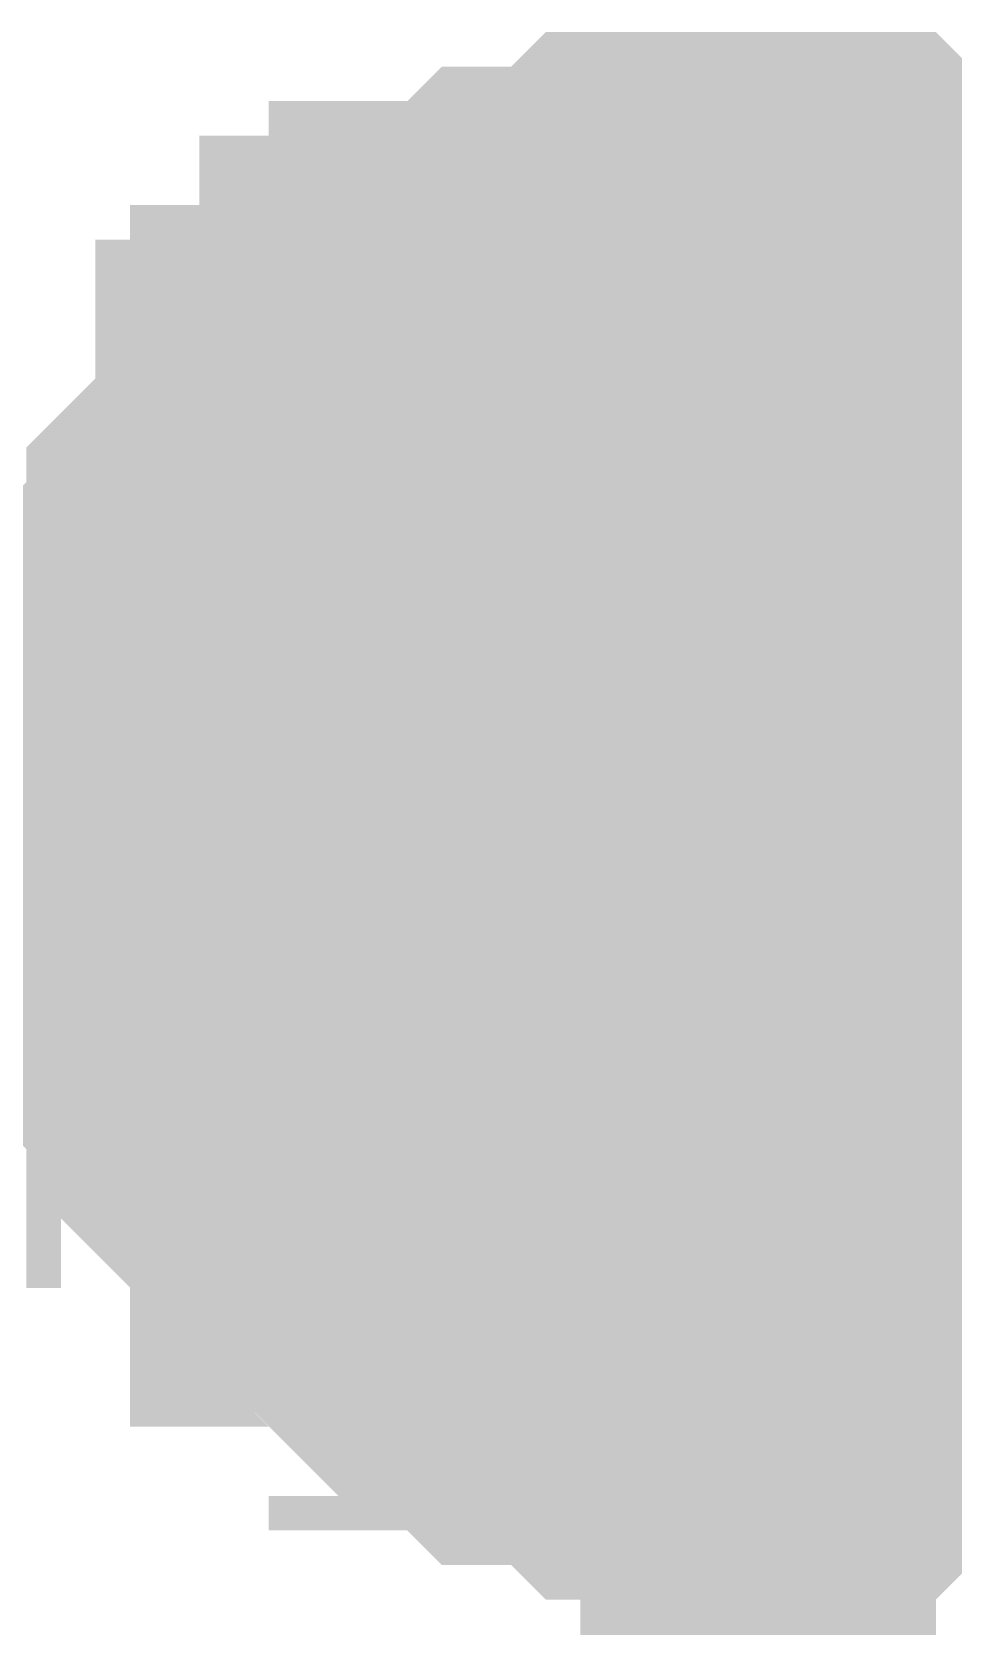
# Model space of a CAD drawing. Header units: inches. Extents: x 0 to 31.5, y 0 to 22.3.
# Drawn here: x 3.1797 to 3.2102, y 3.2723 to 3.3252 of the extents above; entities that cross this region are included whole.
import ezdxf

# ---------------------------------------------------------------- set-up
doc = ezdxf.new("R2010")
doc.units = ezdxf.units.IN
doc.header["$MEASUREMENT"] = 0
doc.layers.add('Sheet', color=255, linetype='Continuous')

msp = doc.modelspace()

# ---------------------------------------------------------------- linework, layer by layer
at = {"layer": 'Sheet'}
for points in [[(3.183071, 3.299748, 0.0118, 0.0118, 0), (3.183071, 3.300896, 0.0118, 0.0118, 0), (3.183071, 3.302045, 0.0118, 0.0118, 0), (3.183071, 3.302045, 0.0118, 0.0118, 0), (3.183071, 3.303193, 0.0118, 0.0118, 0), (3.184219, 3.304342, 0.0118, 0.0118, 0), (3.184219, 3.30549, 0.0118, 0.0118, 0), (3.184219, 3.306639, 0.0118, 0.0118, 0), (3.184219, 3.306639, 0.0118, 0.0118, 0), (3.185367, 3.307787, 0.0118, 0.0118, 0), (3.185367, 3.308936, 0.0118, 0.0118, 0), (3.186516, 3.310084, 0.0118, 0.0118, 0), (3.186516, 3.310084, 0.0118, 0.0118, 0), (3.187664, 3.311233, 0.0118, 0.0118, 0), (3.187664, 3.312382, 0.0118, 0.0118, 0), (3.188812, 3.312382, 0.0118, 0.0118, 0), (3.188812, 3.31353, 0.0118, 0.0118, 0), (3.189961, 3.31353, 0.0118, 0.0118, 0), (3.191109, 3.314679, 0.0118, 0.0118, 0), (3.191109, 3.315827, 0.0118, 0.0118, 0), (3.192257, 3.315827, 0.0118, 0.0118, 0), (3.193406, 3.315827, 0.0118, 0.0118, 0), (3.193406, 3.316976, 0.0118, 0.0118, 0), (3.194554, 3.316976, 0.0118, 0.0118, 0), (3.195702, 3.318124, 0.0118, 0.0118, 0), (3.19685, 3.318124, 0.0118, 0.0118, 0), (3.197999, 3.318124, 0.0118, 0.0118, 0), (3.197999, 3.318124, 0.0118, 0.0118, 0), (3.199147, 3.319273, 0.0118, 0.0118, 0), (3.200295, 3.319273, 0.0118, 0.0118, 0), (3.201444, 3.319273, 0.0118, 0.0118, 0), (3.202592, 3.319273, 0.0118, 0.0118, 0), (3.20374, 3.319273, 0.0118, 0.0118, 0)], [(3.183071, 3.299748, 0.0118, 0.0118, 0), (3.183071, 3.300896, 0.0118, 0.0118, 0), (3.183071, 3.302045, 0.0118, 0.0118, 0), (3.183071, 3.302045, 0.0118, 0.0118, 0), (3.183071, 3.303193, 0.0118, 0.0118, 0), (3.184219, 3.304342, 0.0118, 0.0118, 0), (3.184219, 3.30549, 0.0118, 0.0118, 0), (3.184219, 3.306639, 0.0118, 0.0118, 0), (3.184219, 3.306639, 0.0118, 0.0118, 0), (3.185367, 3.307787, 0.0118, 0.0118, 0), (3.185367, 3.308936, 0.0118, 0.0118, 0), (3.186516, 3.310084, 0.0118, 0.0118, 0), (3.186516, 3.310084, 0.0118, 0.0118, 0), (3.187664, 3.311233, 0.0118, 0.0118, 0), (3.187664, 3.312382, 0.0118, 0.0118, 0), (3.188812, 3.312382, 0.0118, 0.0118, 0), (3.188812, 3.31353, 0.0118, 0.0118, 0), (3.189961, 3.31353, 0.0118, 0.0118, 0), (3.191109, 3.314679, 0.0118, 0.0118, 0), (3.191109, 3.315827, 0.0118, 0.0118, 0), (3.192257, 3.315827, 0.0118, 0.0118, 0), (3.193406, 3.315827, 0.0118, 0.0118, 0), (3.193406, 3.316976, 0.0118, 0.0118, 0), (3.194554, 3.316976, 0.0118, 0.0118, 0), (3.195702, 3.318124, 0.0118, 0.0118, 0), (3.19685, 3.318124, 0.0118, 0.0118, 0), (3.197999, 3.318124, 0.0118, 0.0118, 0), (3.197999, 3.318124, 0.0118, 0.0118, 0), (3.199147, 3.319273, 0.0118, 0.0118, 0), (3.200295, 3.319273, 0.0118, 0.0118, 0), (3.201444, 3.319273, 0.0118, 0.0118, 0), (3.202592, 3.319273, 0.0118, 0.0118, 0), (3.20374, 3.319273, 0.0118, 0.0118, 0)], [(3.183071, 3.299748, 0.0118, 0.0118, 0), (3.183071, 3.300896, 0.0118, 0.0118, 0), (3.183071, 3.302045, 0.0118, 0.0118, 0), (3.183071, 3.302045, 0.0118, 0.0118, 0), (3.183071, 3.303193, 0.0118, 0.0118, 0), (3.184219, 3.304342, 0.0118, 0.0118, 0), (3.184219, 3.30549, 0.0118, 0.0118, 0), (3.184219, 3.306639, 0.0118, 0.0118, 0), (3.184219, 3.306639, 0.0118, 0.0118, 0), (3.185367, 3.307787, 0.0118, 0.0118, 0), (3.185367, 3.308936, 0.0118, 0.0118, 0), (3.186516, 3.310084, 0.0118, 0.0118, 0), (3.186516, 3.310084, 0.0118, 0.0118, 0), (3.187664, 3.311233, 0.0118, 0.0118, 0), (3.187664, 3.312382, 0.0118, 0.0118, 0), (3.188812, 3.312382, 0.0118, 0.0118, 0), (3.188812, 3.31353, 0.0118, 0.0118, 0), (3.189961, 3.31353, 0.0118, 0.0118, 0), (3.191109, 3.314679, 0.0118, 0.0118, 0), (3.191109, 3.315827, 0.0118, 0.0118, 0), (3.192257, 3.315827, 0.0118, 0.0118, 0), (3.193406, 3.315827, 0.0118, 0.0118, 0), (3.193406, 3.316976, 0.0118, 0.0118, 0), (3.194554, 3.316976, 0.0118, 0.0118, 0), (3.195702, 3.318124, 0.0118, 0.0118, 0), (3.19685, 3.318124, 0.0118, 0.0118, 0), (3.197999, 3.318124, 0.0118, 0.0118, 0), (3.197999, 3.318124, 0.0118, 0.0118, 0), (3.199147, 3.319273, 0.0118, 0.0118, 0), (3.200295, 3.319273, 0.0118, 0.0118, 0), (3.201444, 3.319273, 0.0118, 0.0118, 0), (3.202592, 3.319273, 0.0118, 0.0118, 0), (3.20374, 3.319273, 0.0118, 0.0118, 0)], [(3.183071, 3.299748, 0.0118, 0.0118, 0), (3.183071, 3.300896, 0.0118, 0.0118, 0), (3.183071, 3.302045, 0.0118, 0.0118, 0), (3.183071, 3.302045, 0.0118, 0.0118, 0), (3.183071, 3.303193, 0.0118, 0.0118, 0), (3.184219, 3.304342, 0.0118, 0.0118, 0), (3.184219, 3.30549, 0.0118, 0.0118, 0), (3.184219, 3.306639, 0.0118, 0.0118, 0), (3.184219, 3.306639, 0.0118, 0.0118, 0), (3.185367, 3.307787, 0.0118, 0.0118, 0), (3.185367, 3.308936, 0.0118, 0.0118, 0), (3.186516, 3.310084, 0.0118, 0.0118, 0), (3.186516, 3.310084, 0.0118, 0.0118, 0), (3.187664, 3.311233, 0.0118, 0.0118, 0), (3.187664, 3.312382, 0.0118, 0.0118, 0), (3.188812, 3.312382, 0.0118, 0.0118, 0), (3.188812, 3.31353, 0.0118, 0.0118, 0), (3.189961, 3.31353, 0.0118, 0.0118, 0), (3.191109, 3.314679, 0.0118, 0.0118, 0), (3.191109, 3.315827, 0.0118, 0.0118, 0), (3.192257, 3.315827, 0.0118, 0.0118, 0), (3.193406, 3.315827, 0.0118, 0.0118, 0), (3.193406, 3.316976, 0.0118, 0.0118, 0), (3.194554, 3.316976, 0.0118, 0.0118, 0), (3.195702, 3.318124, 0.0118, 0.0118, 0), (3.19685, 3.318124, 0.0118, 0.0118, 0), (3.197999, 3.318124, 0.0118, 0.0118, 0), (3.197999, 3.318124, 0.0118, 0.0118, 0), (3.199147, 3.319273, 0.0118, 0.0118, 0), (3.200295, 3.319273, 0.0118, 0.0118, 0), (3.201444, 3.319273, 0.0118, 0.0118, 0), (3.202592, 3.319273, 0.0118, 0.0118, 0), (3.20374, 3.319273, 0.0118, 0.0118, 0)], [(3.20374, 3.319273, 0.0118, 0.0118, 0), (3.20374, 3.319273, 0.0118, 0.0118, 0)], [(3.20374, 3.319273, 0.0118, 0.0118, 0), (3.204888, 3.319273, 0.0118, 0.0118, 0), (3.206037, 3.319273, 0.0118, 0.0118, 0), (3.206037, 3.319273, 0.0118, 0.0118, 0), (3.207185, 3.319273, 0.0118, 0.0118, 0), (3.208333, 3.318124, 0.0118, 0.0118, 0), (3.209482, 3.318124, 0.0118, 0.0118, 0), (3.21063, 3.318124, 0.0118, 0.0118, 0), (3.21063, 3.318124, 0.0118, 0.0118, 0), (3.211778, 3.316976, 0.0118, 0.0118, 0), (3.212927, 3.316976, 0.0118, 0.0118, 0), (3.214075, 3.315827, 0.0118, 0.0118, 0), (3.214075, 3.315827, 0.0118, 0.0118, 0), (3.215223, 3.315827, 0.0118, 0.0118, 0), (3.216371, 3.314679, 0.0118, 0.0118, 0)], [(3.20374, 3.319273, 0.0118, 0.0118, 0), (3.20374, 3.319273, 0.0118, 0.0118, 0)], [(3.20374, 3.319273, 0.0118, 0.0118, 0), (3.204888, 3.319273, 0.0118, 0.0118, 0), (3.206037, 3.319273, 0.0118, 0.0118, 0), (3.206037, 3.319273, 0.0118, 0.0118, 0), (3.207185, 3.319273, 0.0118, 0.0118, 0), (3.208333, 3.318124, 0.0118, 0.0118, 0), (3.209482, 3.318124, 0.0118, 0.0118, 0), (3.21063, 3.318124, 0.0118, 0.0118, 0), (3.21063, 3.318124, 0.0118, 0.0118, 0), (3.211778, 3.316976, 0.0118, 0.0118, 0), (3.212927, 3.316976, 0.0118, 0.0118, 0), (3.214075, 3.315827, 0.0118, 0.0118, 0), (3.214075, 3.315827, 0.0118, 0.0118, 0), (3.215223, 3.315827, 0.0118, 0.0118, 0), (3.216371, 3.314679, 0.0118, 0.0118, 0)], [(3.20374, 3.319273, 0.0118, 0.0118, 0), (3.20374, 3.319273, 0.0118, 0.0118, 0)], [(3.20374, 3.319273, 0.0118, 0.0118, 0), (3.204888, 3.319273, 0.0118, 0.0118, 0), (3.206037, 3.319273, 0.0118, 0.0118, 0), (3.206037, 3.319273, 0.0118, 0.0118, 0), (3.207185, 3.319273, 0.0118, 0.0118, 0), (3.208333, 3.318124, 0.0118, 0.0118, 0), (3.209482, 3.318124, 0.0118, 0.0118, 0), (3.21063, 3.318124, 0.0118, 0.0118, 0), (3.21063, 3.318124, 0.0118, 0.0118, 0), (3.211778, 3.316976, 0.0118, 0.0118, 0), (3.212927, 3.316976, 0.0118, 0.0118, 0), (3.214075, 3.315827, 0.0118, 0.0118, 0), (3.214075, 3.315827, 0.0118, 0.0118, 0), (3.215223, 3.315827, 0.0118, 0.0118, 0), (3.216371, 3.314679, 0.0118, 0.0118, 0)], [(3.20374, 3.319273, 0.0118, 0.0118, 0), (3.20374, 3.319273, 0.0118, 0.0118, 0)], [(3.20374, 3.319273, 0.0118, 0.0118, 0), (3.204888, 3.319273, 0.0118, 0.0118, 0), (3.206037, 3.319273, 0.0118, 0.0118, 0), (3.206037, 3.319273, 0.0118, 0.0118, 0), (3.207185, 3.319273, 0.0118, 0.0118, 0), (3.208333, 3.318124, 0.0118, 0.0118, 0), (3.209482, 3.318124, 0.0118, 0.0118, 0), (3.21063, 3.318124, 0.0118, 0.0118, 0), (3.21063, 3.318124, 0.0118, 0.0118, 0), (3.211778, 3.316976, 0.0118, 0.0118, 0), (3.212927, 3.316976, 0.0118, 0.0118, 0), (3.214075, 3.315827, 0.0118, 0.0118, 0), (3.214075, 3.315827, 0.0118, 0.0118, 0), (3.215223, 3.315827, 0.0118, 0.0118, 0), (3.216371, 3.314679, 0.0118, 0.0118, 0)], [(3.183071, 3.299748, 0.0039, 0.0039, 0), (3.183071, 3.300896, 0.0039, 0.0039, 0), (3.183071, 3.302045, 0.0039, 0.0039, 0), (3.183071, 3.302045, 0.0039, 0.0039, 0), (3.183071, 3.303193, 0.0039, 0.0039, 0), (3.184219, 3.304342, 0.0039, 0.0039, 0), (3.184219, 3.30549, 0.0039, 0.0039, 0), (3.184219, 3.306639, 0.0039, 0.0039, 0), (3.184219, 3.306639, 0.0039, 0.0039, 0), (3.185367, 3.307787, 0.0039, 0.0039, 0), (3.185367, 3.308936, 0.0039, 0.0039, 0), (3.186516, 3.310084, 0.0039, 0.0039, 0), (3.186516, 3.310084, 0.0039, 0.0039, 0), (3.187664, 3.311233, 0.0039, 0.0039, 0), (3.187664, 3.312382, 0.0039, 0.0039, 0), (3.188812, 3.312382, 0.0039, 0.0039, 0), (3.188812, 3.31353, 0.0039, 0.0039, 0), (3.189961, 3.31353, 0.0039, 0.0039, 0), (3.191109, 3.314679, 0.0039, 0.0039, 0), (3.191109, 3.315827, 0.0039, 0.0039, 0), (3.192257, 3.315827, 0.0039, 0.0039, 0), (3.193406, 3.315827, 0.0039, 0.0039, 0), (3.193406, 3.316976, 0.0039, 0.0039, 0), (3.194554, 3.316976, 0.0039, 0.0039, 0), (3.195702, 3.318124, 0.0039, 0.0039, 0), (3.19685, 3.318124, 0.0039, 0.0039, 0), (3.197999, 3.318124, 0.0039, 0.0039, 0), (3.197999, 3.318124, 0.0039, 0.0039, 0), (3.199147, 3.319273, 0.0039, 0.0039, 0), (3.200295, 3.319273, 0.0039, 0.0039, 0), (3.201444, 3.319273, 0.0039, 0.0039, 0), (3.202592, 3.319273, 0.0039, 0.0039, 0), (3.20374, 3.319273, 0.0039, 0.0039, 0)], [(3.183071, 3.299748, 0.0039, 0.0039, 0), (3.183071, 3.300896, 0.0039, 0.0039, 0), (3.183071, 3.302045, 0.0039, 0.0039, 0), (3.183071, 3.302045, 0.0039, 0.0039, 0), (3.183071, 3.303193, 0.0039, 0.0039, 0), (3.184219, 3.304342, 0.0039, 0.0039, 0), (3.184219, 3.30549, 0.0039, 0.0039, 0), (3.184219, 3.306639, 0.0039, 0.0039, 0), (3.184219, 3.306639, 0.0039, 0.0039, 0), (3.185367, 3.307787, 0.0039, 0.0039, 0), (3.185367, 3.308936, 0.0039, 0.0039, 0), (3.186516, 3.310084, 0.0039, 0.0039, 0), (3.186516, 3.310084, 0.0039, 0.0039, 0), (3.187664, 3.311233, 0.0039, 0.0039, 0), (3.187664, 3.312382, 0.0039, 0.0039, 0), (3.188812, 3.312382, 0.0039, 0.0039, 0), (3.188812, 3.31353, 0.0039, 0.0039, 0), (3.189961, 3.31353, 0.0039, 0.0039, 0), (3.191109, 3.314679, 0.0039, 0.0039, 0), (3.191109, 3.315827, 0.0039, 0.0039, 0), (3.192257, 3.315827, 0.0039, 0.0039, 0), (3.193406, 3.315827, 0.0039, 0.0039, 0), (3.193406, 3.316976, 0.0039, 0.0039, 0), (3.194554, 3.316976, 0.0039, 0.0039, 0), (3.195702, 3.318124, 0.0039, 0.0039, 0), (3.19685, 3.318124, 0.0039, 0.0039, 0), (3.197999, 3.318124, 0.0039, 0.0039, 0), (3.197999, 3.318124, 0.0039, 0.0039, 0), (3.199147, 3.319273, 0.0039, 0.0039, 0), (3.200295, 3.319273, 0.0039, 0.0039, 0), (3.201444, 3.319273, 0.0039, 0.0039, 0), (3.202592, 3.319273, 0.0039, 0.0039, 0), (3.20374, 3.319273, 0.0039, 0.0039, 0)], [(3.183071, 3.299748, 0.0039, 0.0039, 0), (3.183071, 3.300896, 0.0039, 0.0039, 0), (3.183071, 3.302045, 0.0039, 0.0039, 0), (3.183071, 3.302045, 0.0039, 0.0039, 0), (3.183071, 3.303193, 0.0039, 0.0039, 0), (3.184219, 3.304342, 0.0039, 0.0039, 0), (3.184219, 3.30549, 0.0039, 0.0039, 0), (3.184219, 3.306639, 0.0039, 0.0039, 0), (3.184219, 3.306639, 0.0039, 0.0039, 0), (3.185367, 3.307787, 0.0039, 0.0039, 0), (3.185367, 3.308936, 0.0039, 0.0039, 0), (3.186516, 3.310084, 0.0039, 0.0039, 0), (3.186516, 3.310084, 0.0039, 0.0039, 0), (3.187664, 3.311233, 0.0039, 0.0039, 0), (3.187664, 3.312382, 0.0039, 0.0039, 0), (3.188812, 3.312382, 0.0039, 0.0039, 0), (3.188812, 3.31353, 0.0039, 0.0039, 0), (3.189961, 3.31353, 0.0039, 0.0039, 0), (3.191109, 3.314679, 0.0039, 0.0039, 0), (3.191109, 3.315827, 0.0039, 0.0039, 0), (3.192257, 3.315827, 0.0039, 0.0039, 0), (3.193406, 3.315827, 0.0039, 0.0039, 0), (3.193406, 3.316976, 0.0039, 0.0039, 0), (3.194554, 3.316976, 0.0039, 0.0039, 0), (3.195702, 3.318124, 0.0039, 0.0039, 0), (3.19685, 3.318124, 0.0039, 0.0039, 0), (3.197999, 3.318124, 0.0039, 0.0039, 0), (3.197999, 3.318124, 0.0039, 0.0039, 0), (3.199147, 3.319273, 0.0039, 0.0039, 0), (3.200295, 3.319273, 0.0039, 0.0039, 0), (3.201444, 3.319273, 0.0039, 0.0039, 0), (3.202592, 3.319273, 0.0039, 0.0039, 0), (3.20374, 3.319273, 0.0039, 0.0039, 0)], [(3.183071, 3.299748, 0.0039, 0.0039, 0), (3.183071, 3.300896, 0.0039, 0.0039, 0), (3.183071, 3.302045, 0.0039, 0.0039, 0), (3.183071, 3.302045, 0.0039, 0.0039, 0), (3.183071, 3.303193, 0.0039, 0.0039, 0), (3.184219, 3.304342, 0.0039, 0.0039, 0), (3.184219, 3.30549, 0.0039, 0.0039, 0), (3.184219, 3.306639, 0.0039, 0.0039, 0), (3.184219, 3.306639, 0.0039, 0.0039, 0), (3.185367, 3.307787, 0.0039, 0.0039, 0), (3.185367, 3.308936, 0.0039, 0.0039, 0), (3.186516, 3.310084, 0.0039, 0.0039, 0), (3.186516, 3.310084, 0.0039, 0.0039, 0), (3.187664, 3.311233, 0.0039, 0.0039, 0), (3.187664, 3.312382, 0.0039, 0.0039, 0), (3.188812, 3.312382, 0.0039, 0.0039, 0), (3.188812, 3.31353, 0.0039, 0.0039, 0), (3.189961, 3.31353, 0.0039, 0.0039, 0), (3.191109, 3.314679, 0.0039, 0.0039, 0), (3.191109, 3.315827, 0.0039, 0.0039, 0), (3.192257, 3.315827, 0.0039, 0.0039, 0), (3.193406, 3.315827, 0.0039, 0.0039, 0), (3.193406, 3.316976, 0.0039, 0.0039, 0), (3.194554, 3.316976, 0.0039, 0.0039, 0), (3.195702, 3.318124, 0.0039, 0.0039, 0), (3.19685, 3.318124, 0.0039, 0.0039, 0), (3.197999, 3.318124, 0.0039, 0.0039, 0), (3.197999, 3.318124, 0.0039, 0.0039, 0), (3.199147, 3.319273, 0.0039, 0.0039, 0), (3.200295, 3.319273, 0.0039, 0.0039, 0), (3.201444, 3.319273, 0.0039, 0.0039, 0), (3.202592, 3.319273, 0.0039, 0.0039, 0), (3.20374, 3.319273, 0.0039, 0.0039, 0)], [(3.20374, 3.319273, 0.0039, 0.0039, 0), (3.20374, 3.319273, 0.0039, 0.0039, 0)], [(3.20374, 3.319273, 0.0039, 0.0039, 0), (3.204888, 3.319273, 0.0039, 0.0039, 0), (3.206037, 3.319273, 0.0039, 0.0039, 0), (3.206037, 3.319273, 0.0039, 0.0039, 0), (3.207185, 3.319273, 0.0039, 0.0039, 0), (3.208333, 3.318124, 0.0039, 0.0039, 0), (3.209482, 3.318124, 0.0039, 0.0039, 0), (3.21063, 3.318124, 0.0039, 0.0039, 0), (3.21063, 3.318124, 0.0039, 0.0039, 0), (3.211778, 3.316976, 0.0039, 0.0039, 0), (3.212927, 3.316976, 0.0039, 0.0039, 0)], [(3.20374, 3.319273, 0.0039, 0.0039, 0), (3.20374, 3.319273, 0.0039, 0.0039, 0)], [(3.20374, 3.319273, 0.0039, 0.0039, 0), (3.204888, 3.319273, 0.0039, 0.0039, 0), (3.206037, 3.319273, 0.0039, 0.0039, 0), (3.206037, 3.319273, 0.0039, 0.0039, 0), (3.207185, 3.319273, 0.0039, 0.0039, 0), (3.208333, 3.318124, 0.0039, 0.0039, 0), (3.209482, 3.318124, 0.0039, 0.0039, 0), (3.21063, 3.318124, 0.0039, 0.0039, 0), (3.21063, 3.318124, 0.0039, 0.0039, 0), (3.211778, 3.316976, 0.0039, 0.0039, 0), (3.212927, 3.316976, 0.0039, 0.0039, 0)], [(3.20374, 3.319273, 0.0039, 0.0039, 0), (3.20374, 3.319273, 0.0039, 0.0039, 0)], [(3.20374, 3.319273, 0.0039, 0.0039, 0), (3.204888, 3.319273, 0.0039, 0.0039, 0), (3.206037, 3.319273, 0.0039, 0.0039, 0), (3.206037, 3.319273, 0.0039, 0.0039, 0), (3.207185, 3.319273, 0.0039, 0.0039, 0), (3.208333, 3.318124, 0.0039, 0.0039, 0), (3.209482, 3.318124, 0.0039, 0.0039, 0), (3.21063, 3.318124, 0.0039, 0.0039, 0), (3.21063, 3.318124, 0.0039, 0.0039, 0), (3.211778, 3.316976, 0.0039, 0.0039, 0), (3.212927, 3.316976, 0.0039, 0.0039, 0)], [(3.20374, 3.319273, 0.0039, 0.0039, 0), (3.20374, 3.319273, 0.0039, 0.0039, 0)], [(3.20374, 3.319273, 0.0039, 0.0039, 0), (3.204888, 3.319273, 0.0039, 0.0039, 0), (3.206037, 3.319273, 0.0039, 0.0039, 0), (3.206037, 3.319273, 0.0039, 0.0039, 0), (3.207185, 3.319273, 0.0039, 0.0039, 0), (3.208333, 3.318124, 0.0039, 0.0039, 0), (3.209482, 3.318124, 0.0039, 0.0039, 0), (3.21063, 3.318124, 0.0039, 0.0039, 0), (3.21063, 3.318124, 0.0039, 0.0039, 0), (3.211778, 3.316976, 0.0039, 0.0039, 0), (3.212927, 3.316976, 0.0039, 0.0039, 0)], [(2.902887, 2.898908, 0.0118, 0.0118, 0), (2.902887, 2.798985, 0.0118, 0.0118, 0), (3.20374, 2.798985, 0.0118, 0.0118, 0), (3.20374, 3.299748, 0.0118, 0.0118, 0)], [(2.902887, 3.299748, 0.0118, 0.0118, 0), (3.20374, 3.299748, 0.0118, 0.0118, 0), (3.503445, 3.299748, 0.0118, 0.0118, 0)], [(3.20374, 3.279074, 0.0118, 0.0118, 0), (3.202592, 3.279074, 0.0118, 0.0118, 0), (3.201444, 3.279074, 0.0118, 0.0118, 0), (3.200295, 3.279074, 0.0118, 0.0118, 0), (3.199147, 3.279074, 0.0118, 0.0118, 0), (3.197999, 3.280222, 0.0118, 0.0118, 0), (3.197999, 3.280222, 0.0118, 0.0118, 0), (3.19685, 3.280222, 0.0118, 0.0118, 0), (3.195702, 3.280222, 0.0118, 0.0118, 0), (3.194554, 3.281371, 0.0118, 0.0118, 0), (3.193406, 3.281371, 0.0118, 0.0118, 0), (3.193406, 3.28252, 0.0118, 0.0118, 0), (3.192257, 3.28252, 0.0118, 0.0118, 0), (3.191109, 3.283668, 0.0118, 0.0118, 0), (3.191109, 3.283668, 0.0118, 0.0118, 0), (3.189961, 3.284817, 0.0118, 0.0118, 0), (3.188812, 3.284817, 0.0118, 0.0118, 0), (3.188812, 3.285965, 0.0118, 0.0118, 0), (3.187664, 3.287114, 0.0118, 0.0118, 0), (3.187664, 3.287114, 0.0118, 0.0118, 0), (3.186516, 3.288262, 0.0118, 0.0118, 0), (3.186516, 3.289411, 0.0118, 0.0118, 0), (3.185367, 3.289411, 0.0118, 0.0118, 0), (3.185367, 3.290559, 0.0118, 0.0118, 0), (3.184219, 3.291708, 0.0118, 0.0118, 0), (3.184219, 3.292856, 0.0118, 0.0118, 0), (3.184219, 3.294005, 0.0118, 0.0118, 0), (3.184219, 3.294005, 0.0118, 0.0118, 0), (3.183071, 3.295153, 0.0118, 0.0118, 0), (3.183071, 3.296302, 0.0118, 0.0118, 0), (3.183071, 3.297451, 0.0118, 0.0118, 0), (3.183071, 3.298599, 0.0118, 0.0118, 0), (3.183071, 3.299748, 0.0118, 0.0118, 0)], [(3.183071, 3.299748, 0.0118, 0.0118, 0), (3.183071, 3.299748, 0.0118, 0.0118, 0)], [(3.20374, 3.279074, 0.0118, 0.0118, 0), (3.202592, 3.279074, 0.0118, 0.0118, 0), (3.201444, 3.279074, 0.0118, 0.0118, 0), (3.200295, 3.279074, 0.0118, 0.0118, 0), (3.199147, 3.279074, 0.0118, 0.0118, 0), (3.197999, 3.280222, 0.0118, 0.0118, 0), (3.197999, 3.280222, 0.0118, 0.0118, 0), (3.19685, 3.280222, 0.0118, 0.0118, 0), (3.195702, 3.280222, 0.0118, 0.0118, 0), (3.194554, 3.281371, 0.0118, 0.0118, 0), (3.193406, 3.281371, 0.0118, 0.0118, 0), (3.193406, 3.28252, 0.0118, 0.0118, 0), (3.192257, 3.28252, 0.0118, 0.0118, 0), (3.191109, 3.283668, 0.0118, 0.0118, 0), (3.191109, 3.283668, 0.0118, 0.0118, 0), (3.189961, 3.284817, 0.0118, 0.0118, 0), (3.188812, 3.284817, 0.0118, 0.0118, 0), (3.188812, 3.285965, 0.0118, 0.0118, 0), (3.187664, 3.287114, 0.0118, 0.0118, 0), (3.187664, 3.287114, 0.0118, 0.0118, 0), (3.186516, 3.288262, 0.0118, 0.0118, 0), (3.186516, 3.289411, 0.0118, 0.0118, 0), (3.185367, 3.289411, 0.0118, 0.0118, 0), (3.185367, 3.290559, 0.0118, 0.0118, 0), (3.184219, 3.291708, 0.0118, 0.0118, 0), (3.184219, 3.292856, 0.0118, 0.0118, 0), (3.184219, 3.294005, 0.0118, 0.0118, 0), (3.184219, 3.294005, 0.0118, 0.0118, 0), (3.183071, 3.295153, 0.0118, 0.0118, 0), (3.183071, 3.296302, 0.0118, 0.0118, 0), (3.183071, 3.297451, 0.0118, 0.0118, 0), (3.183071, 3.298599, 0.0118, 0.0118, 0), (3.183071, 3.299748, 0.0118, 0.0118, 0)], [(3.183071, 3.299748, 0.0118, 0.0118, 0), (3.183071, 3.299748, 0.0118, 0.0118, 0)], [(3.20374, 3.279074, 0.0118, 0.0118, 0), (3.202592, 3.279074, 0.0118, 0.0118, 0), (3.201444, 3.279074, 0.0118, 0.0118, 0), (3.200295, 3.279074, 0.0118, 0.0118, 0), (3.199147, 3.279074, 0.0118, 0.0118, 0), (3.197999, 3.280222, 0.0118, 0.0118, 0), (3.197999, 3.280222, 0.0118, 0.0118, 0), (3.19685, 3.280222, 0.0118, 0.0118, 0), (3.195702, 3.280222, 0.0118, 0.0118, 0), (3.194554, 3.281371, 0.0118, 0.0118, 0), (3.193406, 3.281371, 0.0118, 0.0118, 0), (3.193406, 3.28252, 0.0118, 0.0118, 0), (3.192257, 3.28252, 0.0118, 0.0118, 0), (3.191109, 3.283668, 0.0118, 0.0118, 0), (3.191109, 3.283668, 0.0118, 0.0118, 0), (3.189961, 3.284817, 0.0118, 0.0118, 0), (3.188812, 3.284817, 0.0118, 0.0118, 0), (3.188812, 3.285965, 0.0118, 0.0118, 0), (3.187664, 3.287114, 0.0118, 0.0118, 0), (3.187664, 3.287114, 0.0118, 0.0118, 0), (3.186516, 3.288262, 0.0118, 0.0118, 0), (3.186516, 3.289411, 0.0118, 0.0118, 0), (3.185367, 3.289411, 0.0118, 0.0118, 0), (3.185367, 3.290559, 0.0118, 0.0118, 0), (3.184219, 3.291708, 0.0118, 0.0118, 0), (3.184219, 3.292856, 0.0118, 0.0118, 0), (3.184219, 3.294005, 0.0118, 0.0118, 0), (3.184219, 3.294005, 0.0118, 0.0118, 0), (3.183071, 3.295153, 0.0118, 0.0118, 0), (3.183071, 3.296302, 0.0118, 0.0118, 0), (3.183071, 3.297451, 0.0118, 0.0118, 0), (3.183071, 3.298599, 0.0118, 0.0118, 0), (3.183071, 3.299748, 0.0118, 0.0118, 0)], [(3.183071, 3.299748, 0.0118, 0.0118, 0), (3.183071, 3.299748, 0.0118, 0.0118, 0)], [(3.20374, 3.279074, 0.0118, 0.0118, 0), (3.202592, 3.279074, 0.0118, 0.0118, 0), (3.201444, 3.279074, 0.0118, 0.0118, 0), (3.200295, 3.279074, 0.0118, 0.0118, 0), (3.199147, 3.279074, 0.0118, 0.0118, 0), (3.197999, 3.280222, 0.0118, 0.0118, 0), (3.197999, 3.280222, 0.0118, 0.0118, 0), (3.19685, 3.280222, 0.0118, 0.0118, 0), (3.195702, 3.280222, 0.0118, 0.0118, 0), (3.194554, 3.281371, 0.0118, 0.0118, 0), (3.193406, 3.281371, 0.0118, 0.0118, 0), (3.193406, 3.28252, 0.0118, 0.0118, 0), (3.192257, 3.28252, 0.0118, 0.0118, 0), (3.191109, 3.283668, 0.0118, 0.0118, 0), (3.191109, 3.283668, 0.0118, 0.0118, 0), (3.189961, 3.284817, 0.0118, 0.0118, 0), (3.188812, 3.284817, 0.0118, 0.0118, 0), (3.188812, 3.285965, 0.0118, 0.0118, 0), (3.187664, 3.287114, 0.0118, 0.0118, 0), (3.187664, 3.287114, 0.0118, 0.0118, 0), (3.186516, 3.288262, 0.0118, 0.0118, 0), (3.186516, 3.289411, 0.0118, 0.0118, 0), (3.185367, 3.289411, 0.0118, 0.0118, 0), (3.185367, 3.290559, 0.0118, 0.0118, 0), (3.184219, 3.291708, 0.0118, 0.0118, 0), (3.184219, 3.292856, 0.0118, 0.0118, 0), (3.184219, 3.294005, 0.0118, 0.0118, 0), (3.184219, 3.294005, 0.0118, 0.0118, 0), (3.183071, 3.295153, 0.0118, 0.0118, 0), (3.183071, 3.296302, 0.0118, 0.0118, 0), (3.183071, 3.297451, 0.0118, 0.0118, 0), (3.183071, 3.298599, 0.0118, 0.0118, 0), (3.183071, 3.299748, 0.0118, 0.0118, 0)], [(3.183071, 3.299748, 0.0118, 0.0118, 0), (3.183071, 3.299748, 0.0118, 0.0118, 0)], [(3.20374, 3.279074, 0.0039, 0.0039, 0), (3.202592, 3.279074, 0.0039, 0.0039, 0), (3.201444, 3.279074, 0.0039, 0.0039, 0), (3.200295, 3.279074, 0.0039, 0.0039, 0), (3.199147, 3.279074, 0.0039, 0.0039, 0), (3.197999, 3.280222, 0.0039, 0.0039, 0), (3.197999, 3.280222, 0.0039, 0.0039, 0), (3.19685, 3.280222, 0.0039, 0.0039, 0), (3.195702, 3.280222, 0.0039, 0.0039, 0), (3.194554, 3.281371, 0.0039, 0.0039, 0), (3.193406, 3.281371, 0.0039, 0.0039, 0), (3.193406, 3.28252, 0.0039, 0.0039, 0), (3.192257, 3.28252, 0.0039, 0.0039, 0), (3.191109, 3.283668, 0.0039, 0.0039, 0), (3.191109, 3.283668, 0.0039, 0.0039, 0), (3.189961, 3.284817, 0.0039, 0.0039, 0), (3.188812, 3.284817, 0.0039, 0.0039, 0), (3.188812, 3.285965, 0.0039, 0.0039, 0), (3.187664, 3.287114, 0.0039, 0.0039, 0), (3.187664, 3.287114, 0.0039, 0.0039, 0), (3.186516, 3.288262, 0.0039, 0.0039, 0), (3.186516, 3.289411, 0.0039, 0.0039, 0), (3.185367, 3.289411, 0.0039, 0.0039, 0), (3.185367, 3.290559, 0.0039, 0.0039, 0), (3.184219, 3.291708, 0.0039, 0.0039, 0), (3.184219, 3.292856, 0.0039, 0.0039, 0), (3.184219, 3.294005, 0.0039, 0.0039, 0), (3.184219, 3.294005, 0.0039, 0.0039, 0), (3.183071, 3.295153, 0.0039, 0.0039, 0), (3.183071, 3.296302, 0.0039, 0.0039, 0), (3.183071, 3.297451, 0.0039, 0.0039, 0), (3.183071, 3.298599, 0.0039, 0.0039, 0), (3.183071, 3.299748, 0.0039, 0.0039, 0)], [(3.183071, 3.299748, 0.0039, 0.0039, 0), (3.183071, 3.299748, 0.0039, 0.0039, 0)], [(3.20374, 3.279074, 0.0039, 0.0039, 0), (3.202592, 3.279074, 0.0039, 0.0039, 0), (3.201444, 3.279074, 0.0039, 0.0039, 0), (3.200295, 3.279074, 0.0039, 0.0039, 0), (3.199147, 3.279074, 0.0039, 0.0039, 0), (3.197999, 3.280222, 0.0039, 0.0039, 0), (3.197999, 3.280222, 0.0039, 0.0039, 0), (3.19685, 3.280222, 0.0039, 0.0039, 0), (3.195702, 3.280222, 0.0039, 0.0039, 0), (3.194554, 3.281371, 0.0039, 0.0039, 0), (3.193406, 3.281371, 0.0039, 0.0039, 0), (3.193406, 3.28252, 0.0039, 0.0039, 0), (3.192257, 3.28252, 0.0039, 0.0039, 0), (3.191109, 3.283668, 0.0039, 0.0039, 0), (3.191109, 3.283668, 0.0039, 0.0039, 0), (3.189961, 3.284817, 0.0039, 0.0039, 0), (3.188812, 3.284817, 0.0039, 0.0039, 0), (3.188812, 3.285965, 0.0039, 0.0039, 0), (3.187664, 3.287114, 0.0039, 0.0039, 0), (3.187664, 3.287114, 0.0039, 0.0039, 0), (3.186516, 3.288262, 0.0039, 0.0039, 0), (3.186516, 3.289411, 0.0039, 0.0039, 0), (3.185367, 3.289411, 0.0039, 0.0039, 0), (3.185367, 3.290559, 0.0039, 0.0039, 0), (3.184219, 3.291708, 0.0039, 0.0039, 0), (3.184219, 3.292856, 0.0039, 0.0039, 0), (3.184219, 3.294005, 0.0039, 0.0039, 0), (3.184219, 3.294005, 0.0039, 0.0039, 0), (3.183071, 3.295153, 0.0039, 0.0039, 0), (3.183071, 3.296302, 0.0039, 0.0039, 0), (3.183071, 3.297451, 0.0039, 0.0039, 0), (3.183071, 3.298599, 0.0039, 0.0039, 0), (3.183071, 3.299748, 0.0039, 0.0039, 0)], [(3.183071, 3.299748, 0.0039, 0.0039, 0), (3.183071, 3.299748, 0.0039, 0.0039, 0)], [(3.20374, 3.279074, 0.0039, 0.0039, 0), (3.202592, 3.279074, 0.0039, 0.0039, 0), (3.201444, 3.279074, 0.0039, 0.0039, 0), (3.200295, 3.279074, 0.0039, 0.0039, 0), (3.199147, 3.279074, 0.0039, 0.0039, 0), (3.197999, 3.280222, 0.0039, 0.0039, 0), (3.197999, 3.280222, 0.0039, 0.0039, 0), (3.19685, 3.280222, 0.0039, 0.0039, 0), (3.195702, 3.280222, 0.0039, 0.0039, 0), (3.194554, 3.281371, 0.0039, 0.0039, 0), (3.193406, 3.281371, 0.0039, 0.0039, 0), (3.193406, 3.28252, 0.0039, 0.0039, 0), (3.192257, 3.28252, 0.0039, 0.0039, 0), (3.191109, 3.283668, 0.0039, 0.0039, 0), (3.191109, 3.283668, 0.0039, 0.0039, 0), (3.189961, 3.284817, 0.0039, 0.0039, 0), (3.188812, 3.284817, 0.0039, 0.0039, 0), (3.188812, 3.285965, 0.0039, 0.0039, 0), (3.187664, 3.287114, 0.0039, 0.0039, 0), (3.187664, 3.287114, 0.0039, 0.0039, 0), (3.186516, 3.288262, 0.0039, 0.0039, 0), (3.186516, 3.289411, 0.0039, 0.0039, 0), (3.185367, 3.289411, 0.0039, 0.0039, 0), (3.185367, 3.290559, 0.0039, 0.0039, 0), (3.184219, 3.291708, 0.0039, 0.0039, 0), (3.184219, 3.292856, 0.0039, 0.0039, 0), (3.184219, 3.294005, 0.0039, 0.0039, 0), (3.184219, 3.294005, 0.0039, 0.0039, 0), (3.183071, 3.295153, 0.0039, 0.0039, 0), (3.183071, 3.296302, 0.0039, 0.0039, 0), (3.183071, 3.297451, 0.0039, 0.0039, 0), (3.183071, 3.298599, 0.0039, 0.0039, 0), (3.183071, 3.299748, 0.0039, 0.0039, 0)], [(3.183071, 3.299748, 0.0039, 0.0039, 0), (3.183071, 3.299748, 0.0039, 0.0039, 0)], [(3.20374, 3.279074, 0.0039, 0.0039, 0), (3.202592, 3.279074, 0.0039, 0.0039, 0), (3.201444, 3.279074, 0.0039, 0.0039, 0), (3.200295, 3.279074, 0.0039, 0.0039, 0), (3.199147, 3.279074, 0.0039, 0.0039, 0), (3.197999, 3.280222, 0.0039, 0.0039, 0), (3.197999, 3.280222, 0.0039, 0.0039, 0), (3.19685, 3.280222, 0.0039, 0.0039, 0), (3.195702, 3.280222, 0.0039, 0.0039, 0), (3.194554, 3.281371, 0.0039, 0.0039, 0), (3.193406, 3.281371, 0.0039, 0.0039, 0), (3.193406, 3.28252, 0.0039, 0.0039, 0), (3.192257, 3.28252, 0.0039, 0.0039, 0), (3.191109, 3.283668, 0.0039, 0.0039, 0), (3.191109, 3.283668, 0.0039, 0.0039, 0), (3.189961, 3.284817, 0.0039, 0.0039, 0), (3.188812, 3.284817, 0.0039, 0.0039, 0), (3.188812, 3.285965, 0.0039, 0.0039, 0), (3.187664, 3.287114, 0.0039, 0.0039, 0), (3.187664, 3.287114, 0.0039, 0.0039, 0), (3.186516, 3.288262, 0.0039, 0.0039, 0), (3.186516, 3.289411, 0.0039, 0.0039, 0), (3.185367, 3.289411, 0.0039, 0.0039, 0), (3.185367, 3.290559, 0.0039, 0.0039, 0), (3.184219, 3.291708, 0.0039, 0.0039, 0), (3.184219, 3.292856, 0.0039, 0.0039, 0), (3.184219, 3.294005, 0.0039, 0.0039, 0), (3.184219, 3.294005, 0.0039, 0.0039, 0), (3.183071, 3.295153, 0.0039, 0.0039, 0), (3.183071, 3.296302, 0.0039, 0.0039, 0), (3.183071, 3.297451, 0.0039, 0.0039, 0), (3.183071, 3.298599, 0.0039, 0.0039, 0), (3.183071, 3.299748, 0.0039, 0.0039, 0)], [(3.183071, 3.299748, 0.0039, 0.0039, 0), (3.183071, 3.299748, 0.0039, 0.0039, 0)], [(3.216371, 3.283668, 0.0118, 0.0118, 0), (3.215223, 3.283668, 0.0118, 0.0118, 0), (3.214075, 3.28252, 0.0118, 0.0118, 0), (3.214075, 3.28252, 0.0118, 0.0118, 0), (3.212927, 3.281371, 0.0118, 0.0118, 0), (3.211778, 3.281371, 0.0118, 0.0118, 0), (3.21063, 3.280222, 0.0118, 0.0118, 0), (3.21063, 3.280222, 0.0118, 0.0118, 0), (3.209482, 3.280222, 0.0118, 0.0118, 0), (3.208333, 3.280222, 0.0118, 0.0118, 0), (3.207185, 3.279074, 0.0118, 0.0118, 0), (3.206037, 3.279074, 0.0118, 0.0118, 0), (3.206037, 3.279074, 0.0118, 0.0118, 0), (3.204888, 3.279074, 0.0118, 0.0118, 0), (3.20374, 3.279074, 0.0118, 0.0118, 0)], [(3.216371, 3.283668, 0.0118, 0.0118, 0), (3.215223, 3.283668, 0.0118, 0.0118, 0), (3.214075, 3.28252, 0.0118, 0.0118, 0), (3.214075, 3.28252, 0.0118, 0.0118, 0), (3.212927, 3.281371, 0.0118, 0.0118, 0), (3.211778, 3.281371, 0.0118, 0.0118, 0), (3.21063, 3.280222, 0.0118, 0.0118, 0), (3.21063, 3.280222, 0.0118, 0.0118, 0), (3.209482, 3.280222, 0.0118, 0.0118, 0), (3.208333, 3.280222, 0.0118, 0.0118, 0), (3.207185, 3.279074, 0.0118, 0.0118, 0), (3.206037, 3.279074, 0.0118, 0.0118, 0), (3.206037, 3.279074, 0.0118, 0.0118, 0), (3.204888, 3.279074, 0.0118, 0.0118, 0), (3.20374, 3.279074, 0.0118, 0.0118, 0)], [(3.216371, 3.283668, 0.0118, 0.0118, 0), (3.215223, 3.283668, 0.0118, 0.0118, 0), (3.214075, 3.28252, 0.0118, 0.0118, 0), (3.214075, 3.28252, 0.0118, 0.0118, 0), (3.212927, 3.281371, 0.0118, 0.0118, 0), (3.211778, 3.281371, 0.0118, 0.0118, 0), (3.21063, 3.280222, 0.0118, 0.0118, 0), (3.21063, 3.280222, 0.0118, 0.0118, 0), (3.209482, 3.280222, 0.0118, 0.0118, 0), (3.208333, 3.280222, 0.0118, 0.0118, 0), (3.207185, 3.279074, 0.0118, 0.0118, 0), (3.206037, 3.279074, 0.0118, 0.0118, 0), (3.206037, 3.279074, 0.0118, 0.0118, 0), (3.204888, 3.279074, 0.0118, 0.0118, 0), (3.20374, 3.279074, 0.0118, 0.0118, 0)], [(3.216371, 3.283668, 0.0118, 0.0118, 0), (3.215223, 3.283668, 0.0118, 0.0118, 0), (3.214075, 3.28252, 0.0118, 0.0118, 0), (3.214075, 3.28252, 0.0118, 0.0118, 0), (3.212927, 3.281371, 0.0118, 0.0118, 0), (3.211778, 3.281371, 0.0118, 0.0118, 0), (3.21063, 3.280222, 0.0118, 0.0118, 0), (3.21063, 3.280222, 0.0118, 0.0118, 0), (3.209482, 3.280222, 0.0118, 0.0118, 0), (3.208333, 3.280222, 0.0118, 0.0118, 0), (3.207185, 3.279074, 0.0118, 0.0118, 0), (3.206037, 3.279074, 0.0118, 0.0118, 0), (3.206037, 3.279074, 0.0118, 0.0118, 0), (3.204888, 3.279074, 0.0118, 0.0118, 0), (3.20374, 3.279074, 0.0118, 0.0118, 0)], [(3.212927, 3.281371, 0.0039, 0.0039, 0), (3.211778, 3.281371, 0.0039, 0.0039, 0), (3.21063, 3.280222, 0.0039, 0.0039, 0), (3.21063, 3.280222, 0.0039, 0.0039, 0), (3.209482, 3.280222, 0.0039, 0.0039, 0), (3.208333, 3.280222, 0.0039, 0.0039, 0), (3.207185, 3.279074, 0.0039, 0.0039, 0), (3.206037, 3.279074, 0.0039, 0.0039, 0), (3.206037, 3.279074, 0.0039, 0.0039, 0), (3.204888, 3.279074, 0.0039, 0.0039, 0), (3.20374, 3.279074, 0.0039, 0.0039, 0)], [(3.212927, 3.281371, 0.0039, 0.0039, 0), (3.211778, 3.281371, 0.0039, 0.0039, 0), (3.21063, 3.280222, 0.0039, 0.0039, 0), (3.21063, 3.280222, 0.0039, 0.0039, 0), (3.209482, 3.280222, 0.0039, 0.0039, 0), (3.208333, 3.280222, 0.0039, 0.0039, 0), (3.207185, 3.279074, 0.0039, 0.0039, 0), (3.206037, 3.279074, 0.0039, 0.0039, 0), (3.206037, 3.279074, 0.0039, 0.0039, 0), (3.204888, 3.279074, 0.0039, 0.0039, 0), (3.20374, 3.279074, 0.0039, 0.0039, 0)], [(3.212927, 3.281371, 0.0039, 0.0039, 0), (3.211778, 3.281371, 0.0039, 0.0039, 0), (3.21063, 3.280222, 0.0039, 0.0039, 0), (3.21063, 3.280222, 0.0039, 0.0039, 0), (3.209482, 3.280222, 0.0039, 0.0039, 0), (3.208333, 3.280222, 0.0039, 0.0039, 0), (3.207185, 3.279074, 0.0039, 0.0039, 0), (3.206037, 3.279074, 0.0039, 0.0039, 0), (3.206037, 3.279074, 0.0039, 0.0039, 0), (3.204888, 3.279074, 0.0039, 0.0039, 0), (3.20374, 3.279074, 0.0039, 0.0039, 0)], [(3.212927, 3.281371, 0.0039, 0.0039, 0), (3.211778, 3.281371, 0.0039, 0.0039, 0), (3.21063, 3.280222, 0.0039, 0.0039, 0), (3.21063, 3.280222, 0.0039, 0.0039, 0), (3.209482, 3.280222, 0.0039, 0.0039, 0), (3.208333, 3.280222, 0.0039, 0.0039, 0), (3.207185, 3.279074, 0.0039, 0.0039, 0), (3.206037, 3.279074, 0.0039, 0.0039, 0), (3.206037, 3.279074, 0.0039, 0.0039, 0), (3.204888, 3.279074, 0.0039, 0.0039, 0), (3.20374, 3.279074, 0.0039, 0.0039, 0)]]:
    msp.add_lwpolyline(points, format="xyseb", dxfattribs=at)
msp.add_lwpolyline([(3.19, 3.3, 0.02, 0.02, 1), (3.21, 3.3, 0.02, 0.02, 1)], format="xyseb", close=True, dxfattribs=at)

doc.saveas('drawing.dxf')
